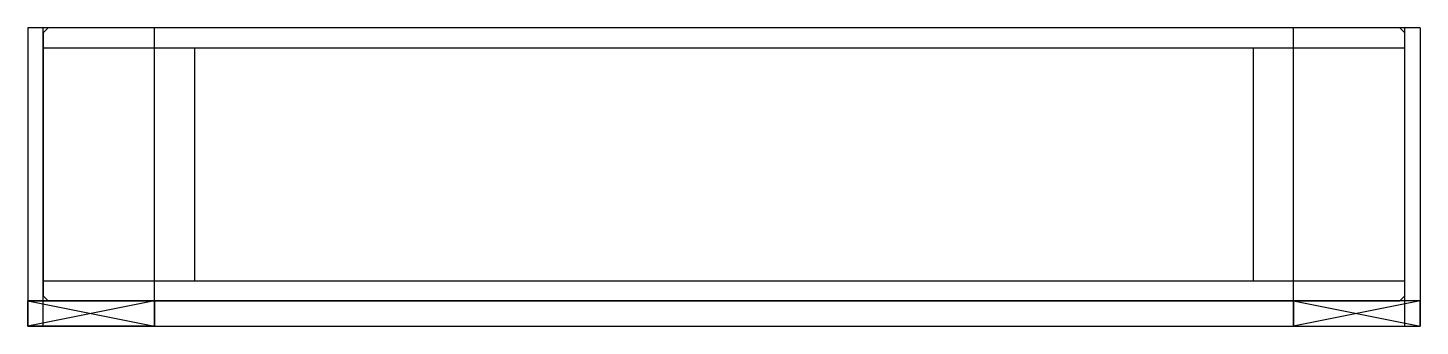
# Model space of a CAD drawing. Extents: x -956 to -681, y 993 to 1052.
import ezdxf

# ---------------------------------------------------------------- set-up
doc = ezdxf.new("R2010")
doc.units = 0
doc.layers.get('0').update_dxf_attribs({"linetype": 'CONTINUOUS'})

msp = doc.modelspace()

# ---------------------------------------------------------------- linework, layer by layer
at = {"linetype": 'CONTINUOUS'}
for p, q in [((-956.26, 1052.46), (-956.26, 993.46)), ((-681.26, 1052.46), (-956.26, 1052.46)), ((-953.26, 993.46), (-953.26, 1052.46)), ((-952.26, 1052.46), (-953.26, 1051.46)), ((-953.26, 1051.46), (-953.26, 999.46)), ((-685.26, 1052.46), (-952.26, 1052.46)), ((-931.26, 993.46), (-931.26, 1052.46)), ((-706.26, 993.46), (-706.26, 1052.46)), ((-684.26, 1051.46), (-685.26, 1052.46)), ((-684.26, 993.46), (-684.26, 1052.46)), ((-684.26, 999.46), (-684.26, 1051.46)), ((-681.26, 1052.46), (-681.26, 993.46)), ((-923.26, 1048.46), (-953.26, 1048.46)), ((-953.26, 1048.46), (-953.26, 1002.46)), ((-684.26, 1048.46), (-953.26, 1048.46)), ((-923.26, 1002.46), (-923.26, 1048.46)), ((-714.26, 1048.46), (-714.26, 1002.46)), ((-684.26, 1048.46), (-714.26, 1048.46)), ((-684.26, 1002.46), (-684.26, 1048.46)), ((-953.26, 1002.46), (-923.26, 1002.46)), ((-953.26, 1002.46), (-684.26, 1002.46)), ((-714.26, 1002.46), (-684.26, 1002.46)), ((-681.26, 998.46), (-956.26, 998.46)), ((-956.26, 998.46), (-931.26, 998.46)), ((-956.26, 993.46), (-956.26, 998.46)), ((-956.26, 998.46), (-931.26, 993.46)), ((-931.26, 998.46), (-956.26, 993.46)), ((-953.26, 999.46), (-952.26, 998.46)), ((-952.26, 998.46), (-685.26, 998.46)), ((-931.26, 998.46), (-931.26, 993.46)), ((-706.26, 998.46), (-706.26, 993.46)), ((-681.26, 998.46), (-706.26, 998.46)), ((-681.26, 998.46), (-706.26, 993.46)), ((-706.26, 998.46), (-681.26, 993.46)), ((-685.26, 998.46), (-684.26, 999.46)), ((-681.26, 993.46), (-681.26, 998.46)), ((-956.26, 993.46), (-681.26, 993.46)), ((-931.26, 993.46), (-956.26, 993.46)), ((-706.26, 993.46), (-681.26, 993.46))]:
    msp.add_line(p, q, dxfattribs=at)

doc.saveas('drawing.dxf')
